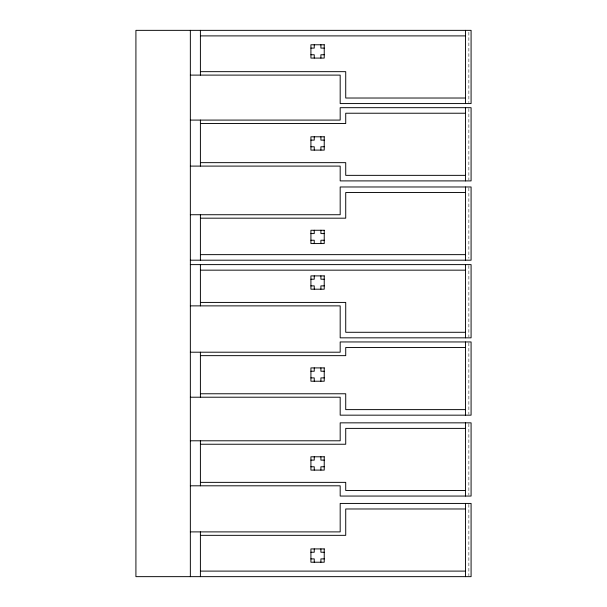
<?xml version="1.0" encoding="UTF-8"?>
<svg xmlns="http://www.w3.org/2000/svg" width="607" height="607" viewBox="0 0 607 607"><rect width="100%" height="100%" fill="white"/><g stroke="black" fill="none" stroke-linecap="round" stroke-linejoin="round"><path stroke-width="0.46" stroke-dasharray="3.04 2.28" d="M468.862 32.224L468.862 102.629M468.862 108.623L468.862 179.96M468.862 187.912L468.862 258.316M468.862 265.555L468.862 336.893M468.862 342.887L468.862 414.232M468.862 423.777L468.862 495.115M468.862 504.371L468.862 575.709"/><path stroke-width="0.91" d="M200.401 35.896L465.539 35.896M310.921 48.105L314.244 48.105L314.244 44.774M324.229 48.105L320.906 48.105L320.906 44.774M310.921 54.759L314.244 54.759L314.244 58.082M324.229 54.759L320.906 54.759L320.906 58.082M200.401 71.664L345.724 71.664L345.724 98.023L465.539 98.023M190.348 75.109L340.178 75.109L340.178 103.569L471.085 103.569L471.085 30.35L135.915 30.35L135.915 576.65L471.085 576.65L471.085 503.431L340.178 503.431L340.178 531.891L190.348 531.891M465.539 113.228L345.724 113.228L345.724 123.54L200.401 123.54M190.348 120.087L340.178 120.087L340.178 107.682L471.085 107.682L471.085 180.901L340.178 180.901L340.178 166.098L190.348 166.098M310.921 140.118L314.244 140.118L314.244 136.795M324.229 140.118L320.906 140.118L320.906 136.795M310.921 146.773L314.244 146.773L314.244 150.104M324.229 146.773L320.906 146.773L320.906 150.104M200.401 162.653L345.724 162.653L345.724 175.355L465.539 175.355M465.539 192.525L345.724 192.525L345.724 218.179L200.401 218.179M190.348 214.734L340.178 214.734L340.178 186.979L471.085 186.979L471.085 260.191L190.348 260.191M310.921 233.589L314.244 233.589L314.244 230.258M324.229 233.589L320.906 233.589L320.906 230.258M310.921 240.243L314.244 240.243L314.244 243.566M324.229 240.243L320.906 240.243L320.906 243.566M200.401 254.644L465.539 254.644M190.348 264.614L471.085 264.614L471.085 337.833L340.178 337.833L340.178 305.875L190.348 305.875M200.401 270.161L465.539 270.161M310.921 279.212L314.244 279.212L314.244 275.889M324.229 279.212L320.906 279.212L320.906 275.889M310.921 285.874L314.244 285.874L314.244 289.198M324.229 285.874L320.906 285.874L320.906 289.198M200.401 302.423L345.724 302.423L345.724 332.287L465.539 332.287M465.539 347.5L345.724 347.5L345.724 355.649L200.401 355.649M190.348 352.204L340.178 352.204L340.178 341.953L471.085 341.953L471.085 415.165L340.178 415.165L340.178 397.213L190.348 397.213M310.921 371.234L314.244 371.234L314.244 367.903M324.229 371.234L320.906 371.234L320.906 367.903M310.921 377.888L314.244 377.888L314.244 381.219M324.229 377.888L320.906 377.888L320.906 381.219M200.401 393.768L345.724 393.768L345.724 409.619L465.539 409.619M465.539 428.39L345.724 428.39L345.724 444.241L200.401 444.241M190.348 440.796L340.178 440.796L340.178 422.844L471.085 422.844L471.085 496.056L340.178 496.056L340.178 485.805L190.348 485.805M310.921 460.121L314.244 460.121L314.244 456.79M324.229 460.121L320.906 460.121L320.906 456.79M310.921 466.775L314.244 466.775L314.244 470.099M324.229 466.775L320.906 466.775L320.906 470.099M200.401 482.36L345.724 482.36L345.724 490.509L465.539 490.509M465.539 508.977L345.724 508.977L345.724 535.336L200.401 535.336M310.921 552.241L314.244 552.241L314.244 548.918M324.229 552.241L320.906 552.241L320.906 548.918M310.921 558.895L314.244 558.895L314.244 562.226M324.229 558.895L320.906 558.895L320.906 562.226M200.401 571.104L465.539 571.104M465.539 30.35L465.539 103.569M465.539 107.682L465.539 180.901M465.539 186.979L465.539 260.191M465.539 264.614L465.539 337.833M465.539 341.953L465.539 415.165M465.539 422.844L465.539 496.056M465.539 503.431L465.539 576.65M200.401 30.35L200.401 75.109M200.401 120.087L200.401 166.098M200.401 214.734L200.401 260.191M200.401 264.614L200.401 305.875M200.401 352.204L200.401 397.213M200.401 440.796L200.401 485.805M200.401 531.891L200.401 576.65M190.348 30.35L190.348 576.65M324.229 44.774L310.921 44.774L310.921 58.082L324.229 58.082L324.229 44.774M324.229 136.795L310.921 136.795L310.921 150.104L324.229 150.104L324.229 136.795M324.229 230.258L310.921 230.258L310.921 243.566L324.229 243.566L324.229 230.258M324.229 275.889L310.921 275.889L310.921 289.198L324.229 289.198L324.229 275.889M324.229 367.903L310.921 367.903L310.921 381.219L324.229 381.219L324.229 367.903M324.229 456.79L310.921 456.79L310.921 470.099L324.229 470.099L324.229 456.79M324.229 548.918L310.921 548.918L310.921 562.226L324.229 562.226L324.229 548.918"/></g></svg>
